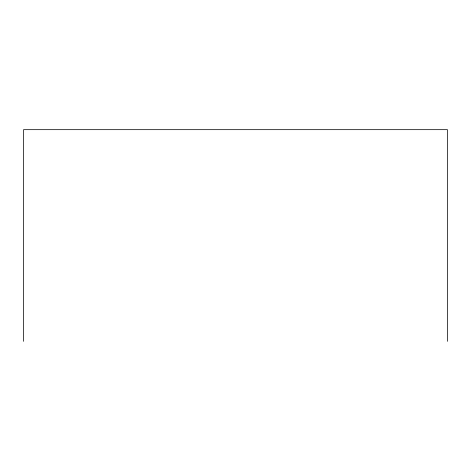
<?xml version="1.0" encoding="UTF-8"?>
<svg xmlns="http://www.w3.org/2000/svg" width="471" height="471" viewBox="0 0 471 471"><rect width="100%" height="100%" fill="white"/><g stroke="black" fill="none" stroke-linecap="round" stroke-linejoin="round"><path stroke-width="0.71" d="M447.45 341.334L447.45 129.666L23.55 129.666L23.55 341.334"/></g></svg>
